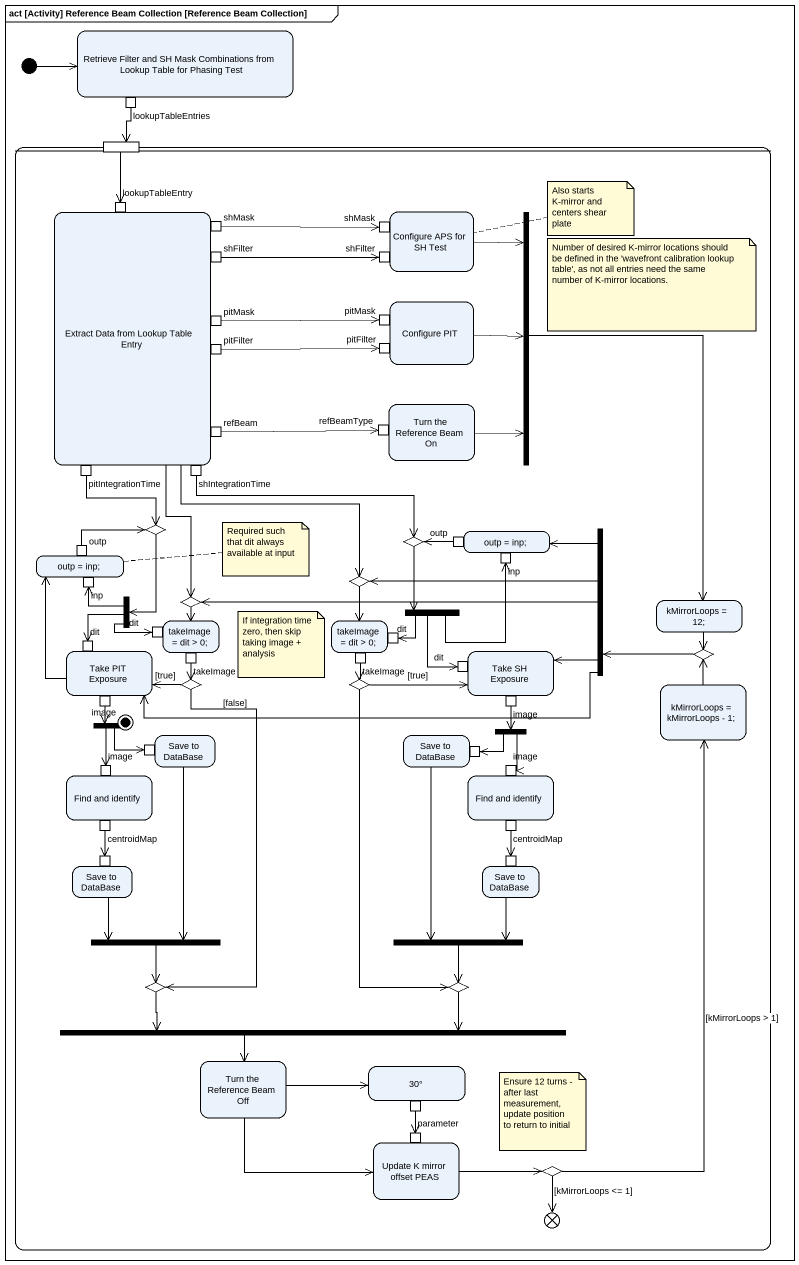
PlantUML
@startuml
mainframe act [Activity] Reference Beam Collection [Reference Beam Collection]
hide empty description
state "Retrieve Filter and SH Mask Combinations from Lookup Table for Phasing Test" as Retrieve_Filter_and_SH_Mask {
  state lookupTableEntries <<outputPin>>
}
state " " as state1 {
  state pin1 <<inputPin>>
  state "Extract Data from Lookup Table Entry" as Extract_Data_from_Lookup {
    state lookupTableEntry <<inputPin>>
    state shMask <<outputPin>>
    state shFilter <<outputPin>>
    state pitMask <<outputPin>>
    state pitFilter <<outputPin>>
    state refBeam <<outputPin>>
    state pitIntegrationTime <<outputPin>>
    state shIntegrationTime <<outputPin>>
  }
  state "Configure APS for SH Test" as Configure_APS_for_SH_Test {
    state "shMask" as shMask_2 <<inputPin>>
    state "shFilter" as shFilter_2 <<inputPin>>
  }
  state fork1 <<join>>
  state "Configure PIT" as Configure_PIT {
    state "pitMask" as pitMask_2 <<inputPin>>
    state "pitFilter" as pitFilter_2 <<inputPin>>
  }
  state "Turn the Reference Beam On" as Turn_the_Reference_Beam_On {
    state refBeamType <<inputPin>>
  }
  state choice1 <<choice>>
  state choice2 <<choice>>
  state "outp = inp;" as outp_inp {
    state "outp" as outp_2 <<outputPin>>
    state "inp" as inp_2 <<inputPin>>
  }
  state fork2 <<fork>>
  state "outp = inp;" as outp_inp_2 {
    state outp <<outputPin>>
    state inp <<inputPin>>
  }
  state choice3 <<choice>>
  state fork3 <<fork>>
  state "takeImage = dit > 0;" as takeImage_dit_0 {
    state dit <<inputPin>>
    state takeImage <<outputPin>>
  }
  state choice4 <<choice>>
  state "takeImage = dit > 0;" as takeImage_dit_0_2 {
    state "takeImage" as takeImage_2 <<outputPin>>
    state "dit" as dit_3 <<inputPin>>
  }
  state fork4 <<fork>>
  state "kMirrorLoops = 12;" as kMirrorLoops_12
  state "Take PIT Exposure" as Take_PIT_Exposure {
    state "dit" as dit_2 <<inputPin>>
    state image <<outputPin>>
  }
  state "Take SH Exposure" as Take_SH_Exposure {
    state "dit" as dit_4 <<inputPin>>
    state "image" as image_2 <<outputPin>>
  }
  state choice5 <<choice>>
  state choice6 <<choice>>
  state choice7 <<choice>>
  state "kMirrorLoops = kMirrorLoops - 1;" as kMirrorLoops_kMirrorLoops_1
  state fork5 <<fork>>
  state final1 <<end>>
  state "Save to DataBase" as Save_to_DataBase {
    state pin2 <<inputPin>>
  }
  state "Save to DataBase" as Save_to_DataBase_2 {
    state pin3 <<inputPin>>
  }
  state fork6 <<fork>>
  state "Find and identify" as Find_and_identify {
    state "image" as image_3 <<inputPin>>
    state centroidMap <<outputPin>>
  }
  state "Find and identify" as Find_and_identify_2 {
    state "image" as image_4 <<inputPin>>
    state "centroidMap" as centroidMap_2 <<outputPin>>
  }
  state "Save to DataBase" as Save_to_DataBase_3 {
    state pin4 <<inputPin>>
  }
  state "Save to DataBase" as Save_to_DataBase_4 {
    state pin5 <<inputPin>>
  }
  state fork7 <<join>>
  state fork8 <<join>>
  state choice8 <<choice>>
  state choice9 <<choice>>
  state fork9 <<join>>
  state "Turn the Reference Beam Off" as Turn_the_Reference_Beam_Off
  state "30°" as s30 {
    state pin6 <<outputPin>>
  }
  state "Update K mirror offset PEAS" as Update_K_mirror_offset_PEAS {
    state parameter <<inputPin>>
  }
  state choice10 <<choice>>
  state flowfinal1 <<end>>
}
[*] -right-> Retrieve_Filter_and_SH_Mask
lookupTableEntries --> pin1
pin1 --> lookupTableEntry
Extract_Data_from_Lookup --> choice3
Extract_Data_from_Lookup --> choice4
shMask -right-> shMask_2
Configure_APS_for_SH_Test --> fork1
fork1 --> kMirrorLoops_12
shFilter -right-> shFilter_2
pitMask -right-> pitMask_2
Configure_PIT -right-> fork1
pitFilter -right-> pitFilter_2
refBeam -right-> refBeamType
Turn_the_Reference_Beam_On -up-> fork1
pitIntegrationTime --> choice1
shIntegrationTime -right-> choice2
outp -right-> choice1
choice1 --> fork3
choice2 --> fork4
outp_2 -left-> choice2
fork2 -up-> outp_inp
fork2 -left-> choice3
fork2 -left-> choice4
fork2 -left-> Take_PIT_Exposure
fork2 --> Take_SH_Exposure
choice3 --> takeImage_dit_0_2
fork3 -up-> inp
fork3 --> dit
fork3 --> dit_2
choice4 --> takeImage_dit_0
fork4 -up-> inp_2
fork4 --> dit_3
fork4 --> dit_4
kMirrorLoops_12 --> choice5
Take_PIT_Exposure -up-> outp_inp_2
takeImage --> choice6
takeImage_2 --> choice7
choice5 -left-> fork2
image --> fork5
choice6 -left-> Take_PIT_Exposure : [true]
choice6 --> choice8 : [false]
choice7 -right-> Take_SH_Exposure : [true]
choice7 --> choice9
image_2 --> fork6
kMirrorLoops_kMirrorLoops_1 -up-> choice5
fork5 -right-> pin2
fork5 --> image_3
Save_to_DataBase --> fork7
Save_to_DataBase_2 --> fork8
fork6 -left-> pin3
fork6 --> image_4
centroidMap --> pin4
centroidMap_2 --> pin5
Save_to_DataBase_3 --> fork7
Save_to_DataBase_4 --> fork8
fork7 --> choice8
fork8 --> choice9
choice8 -right-> fork9
choice9 -left-> fork9
fork9 --> Turn_the_Reference_Beam_Off
Turn_the_Reference_Beam_Off -right-> s30
Turn_the_Reference_Beam_Off -right-> Update_K_mirror_offset_PEAS
pin6 --> parameter
Update_K_mirror_offset_PEAS -right-> choice10
choice10 -up-> kMirrorLoops_kMirrorLoops_1 : [kMirrorLoops > 1]
choice10 --> flowfinal1 : [kMirrorLoops <= 1]
note right of Configure_APS_for_SH_Test : Also starts K-mirror and centers shear plate
note as N2
  Number of desired K-mirror locations should be defined in the 'wavefront calibration lookup table', as not all entries need the same number of K-mirror locations.
end note
note right of outp_inp_2 : Required such that dit always available at input
note as N4
  If integration time zero, then skip taking image + analysis
end note
note as N5
  Ensure 12 turns - after last measurement, update position to return to initial
end note
@enduml
